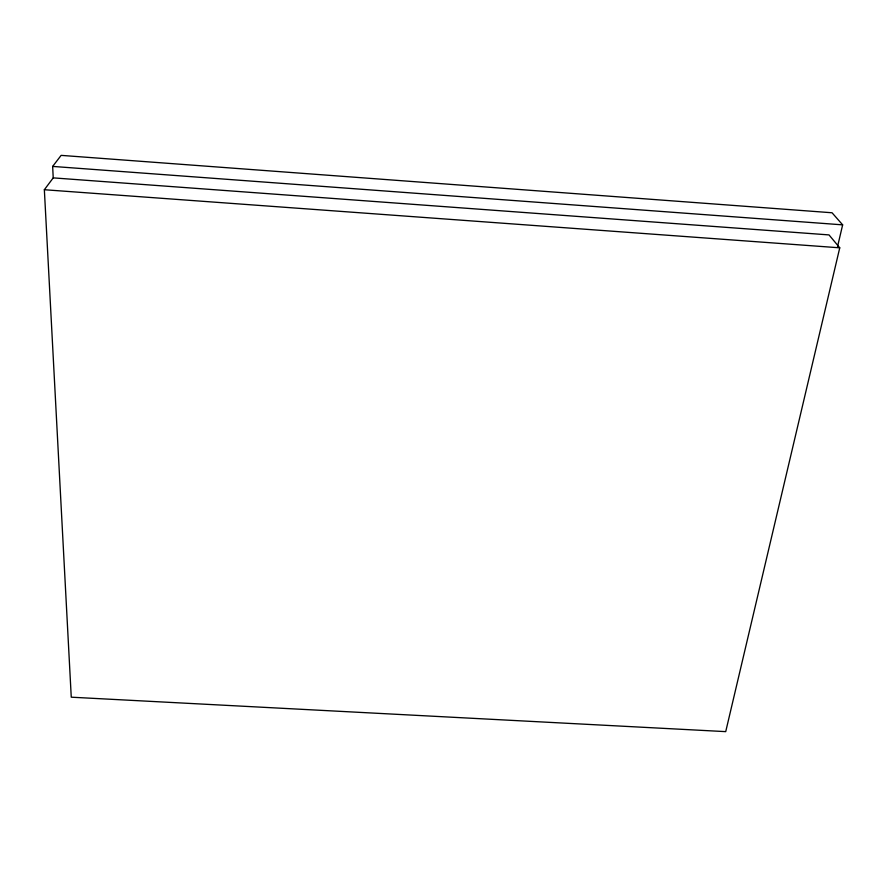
<?xml version="1.0" encoding="UTF-8"?>
<svg xmlns="http://www.w3.org/2000/svg" width="887" height="887" viewBox="0 0 887 887"><rect width="100%" height="100%" fill="white"/><g stroke="black" fill="none" stroke-linecap="round" stroke-linejoin="round"><path stroke-width="1.33" d="M837.594 246.409L842.65 224.855L832.05 212.769L61.136 155.369L52.655 166.412L53.22 177.877L44.35 189.729L71.259 697.193L725.721 731.631L839.756 247.817L829.012 234.911L53.22 177.877M52.655 166.412L842.65 224.855M44.35 189.729L839.756 247.817"/></g></svg>
